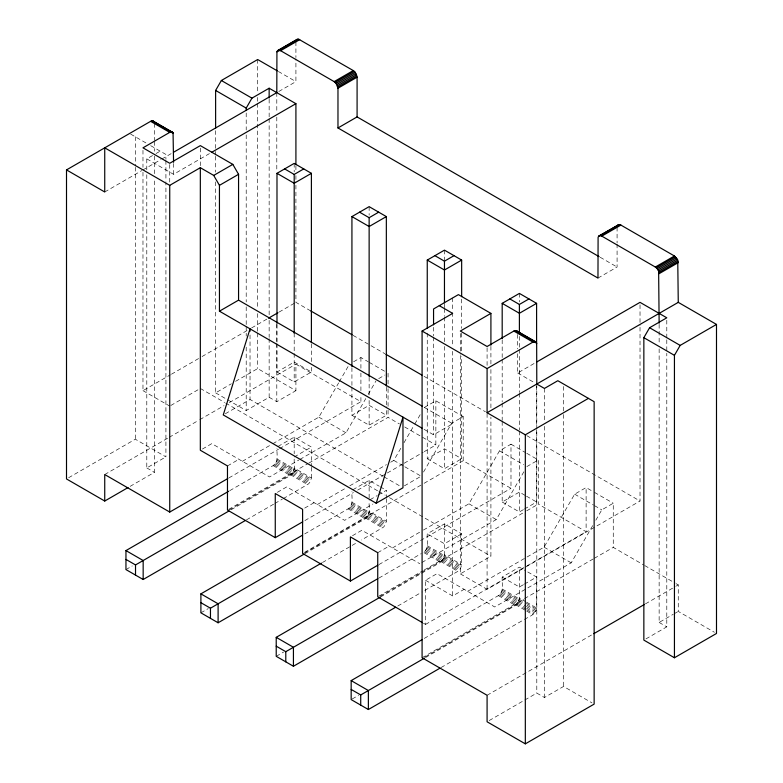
<?xml version="1.0" encoding="UTF-8"?>
<svg xmlns="http://www.w3.org/2000/svg" width="783" height="783" viewBox="0 0 783 783"><rect width="100%" height="100%" fill="white"/><g stroke="black" fill="none" stroke-linecap="round" stroke-linejoin="round"><path stroke-width="0.59" stroke-dasharray="3.92 2.94" d="M229.742 490.667L273.159 465.601C279.012 461.901 276.575 453.837 276.986 448.248M229.243 509.939L290.366 474.645L293.077 471.797L294.193 468.028L311.399 477.963L310.274 481.731L308.561 483.865L283.338 498.575M231.063 509.772L290.366 475.535C296.219 471.836 293.782 463.771 294.193 458.182M304.685 533.937L348.102 508.862C353.955 505.162 351.508 497.107 351.929 491.518M304.186 553.209L365.309 517.915L368.01 515.057L369.136 511.289L386.342 521.224L385.216 524.992L383.504 527.125L361.433 540.016M304.949 553.65L365.309 518.796C371.396 514.881 368.558 506.415 369.136 500.591M444.46 523.876L444.46 555.666L442.542 560.589L440.633 562.282L423.427 552.348C429.613 548.354 426.608 539.722 427.254 533.81L444.46 523.876L461.657 533.81L461.657 564.709L460.541 568.478L457.84 571.336L422.008 592.026M421.665 572.353L441.622 560.677L443.335 558.553L444.46 554.785L461.657 564.709M424.239 638.419L498.37 595.618C504.555 591.615 501.551 582.992 502.187 577.071L519.393 567.137L523.445 569.476M424.934 656.996L515.576 604.672L518.277 601.814L519.393 598.046L525.471 601.55M425.551 657.524L516.565 604.828L518.277 602.695L519.393 598.926L519.393 567.137M524.346 619.47C528.848 616.603 536.384 614.518 536.6 607.98L536.6 577.071L524.453 570.063M272.758 443.755L318.857 417.143L338.647 382.867M339.245 381.82L348.239 366.238M299.909 459.425L345.998 432.813L365.788 398.537M368.196 394.378L375.987 380.881M390.648 462.224L393.79 460.414L400.994 447.945M403.989 442.747L414.187 425.091M414.784 424.053L420.784 413.659M423.534 472.041L451.722 423.212L463.193 416.595L463.193 460.737L510.986 488.338L510.986 444.186L499.515 450.812L468.929 503.792L421.783 531.001M421.89 562.507L496.265 519.569L523.856 471.787M467.588 591.312L544.058 547.16L574.644 494.181L586.115 487.564L593.426 491.783M423.446 623.229L425.531 624.423L425.531 580.272L437.002 573.655L494.739 606.982L571.208 562.84L593.397 524.404M595.794 520.245L601.794 509.86L613.265 503.234L613.265 547.386L643.665 564.935M146.793 169.862L146.793 158.871L155.034 154.114M156.062 153.517L160.182 151.139M104.736 191.982L141.752 170.606M142.809 169.999L160.769 159.624M161.827 159.018L172.377 152.93M278.807 91.484L295.915 81.608L295.915 58.725M146.793 158.871L173.562 174.315L209.423 153.615M142.976 172.231L142.976 390.648L170.4 374.822M171.448 374.215L200.986 357.165M202.043 356.549L247.399 330.367M251.617 327.93L267.434 318.798M279.042 312.094L294.858 302.962M170.792 405.496L198.216 389.66M68.62 477.728L135.322 439.224L165.918 456.881L165.918 182.498M215.619 181.891L215.619 392.86L231.396 383.758M235.595 381.331L257.676 368.578L295.915 390.658L295.915 364.164L360.914 401.689L360.914 394.534M276.986 343.962L276.986 372.003L294.193 362.069L311.399 372.003L311.399 367.129M104.736 474.537L168.159 437.922M169.206 437.315L198.745 420.265M199.802 419.659L224.055 405.653M229.331 402.609L295.915 364.164M225.328 413.747L250.031 399.487L382.926 476.211M276.986 372.003L294.193 381.938L311.399 372.003M146.793 174.746L146.793 467.921L165.918 456.881M215.619 392.86L246.205 410.527L269.146 397.275L276.8 401.689L295.915 390.658M130.125 486.37L154.447 472.335L154.447 179.18M202.415 449.05L211.792 443.638L269.528 476.964L298.861 460.032M353.613 361.756L360.914 357.537L368.225 361.766M227.471 465.924L238.942 459.308M378.678 378.629L384.933 375.018M242.387 461.295L271.711 444.362M277.994 446.467L294.193 437.12L311.399 447.054L311.399 466.071M228.89 477.914L278.523 449.256M279.58 448.649L360.914 401.689M351.929 387.233L351.929 415.264L369.136 405.33L386.342 415.264L386.342 406.739M597.967 278.073L617.082 267.032L617.082 244.159M294.193 456.988L311.399 447.054M351.929 415.264L369.136 425.198L386.342 415.264M228.528 509.469L307.768 463.722M308.825 463.115L388.055 417.368L399.487 423.965M125.955 569.574L132.278 565.923M277.348 492.321L286.735 486.899L344.667 520.343L372.943 504.017M424.386 407.434L435.857 400.808L463.193 416.595M246.449 519.873L273.854 504.056M274.902 503.449L282.281 499.182M517.671 353.73L517.671 372.992L535.601 362.637M304.685 508.098L314.071 502.686M424.063 429.319L433.557 434.8L452.672 423.76L424.2 407.326M317.321 504.555L345.606 488.23M349.795 485.812L386.459 464.642M352.937 489.737L369.136 480.39L379.256 486.233M304.851 520.597L353.446 492.536M357.674 490.099L386.195 473.627M387.252 473.02L403.098 463.869M404.155 463.252L423.172 452.28M424.229 451.664L435.857 444.959L435.857 400.808M427.254 333.206L427.254 458.75L444.46 448.816L461.657 458.75L461.657 356.373M370.144 499.671L377.23 495.58M378.238 494.993L386.342 490.324L386.342 497.45M404.371 485.871L421.137 476.191L404.312 466.482M427.254 458.75L444.46 468.684L461.657 458.75M304.714 552.24L423.045 483.923M424.102 483.307L463.193 460.737M200.898 612.835L208.278 608.577M352.487 535.699L361.863 530.277L419.796 563.721M322.439 562.537L357.224 542.453M377.739 552.681L389.21 546.064M526.851 466.59L538.322 459.964L538.322 504.115L586.115 531.716L586.115 487.564M392.459 547.934L420.735 531.608M378.923 564.582L510.986 488.338M502.187 421.577L502.187 502.02L519.393 492.086L525.471 495.59M378.943 578.03L421.313 553.571M461.657 533.81L444.46 543.745L427.254 533.81M502.187 502.02L519.393 511.955L523.445 509.616M524.453 509.028L536.6 502.02L536.6 427.665M378.796 596.225L423.163 570.601M424.22 569.995L525.647 511.436M526.705 510.829L538.322 504.115M276.223 656.32L283.603 652.063M380.558 596.088L420.608 572.96M380.264 597.135L420.51 573.9M421.567 573.293L440.633 562.282M397.764 606.022L420.951 592.633M460.326 355.453L460.326 573.87L490.912 556.214L490.912 417.104M425.531 580.272L452.672 595.951L464.143 589.325M425.531 624.423L525.892 566.481M526.949 565.874L586.115 531.716M460.326 573.87L487.085 589.325L640.024 501.022L640.024 326.726M523.445 584.676L519.393 587.005L502.187 577.071M524.453 584.089L536.6 577.071M422.086 657.759L523.484 599.22M524.541 598.604L593.191 558.974M594.248 558.357L613.265 547.386M352.213 698.984L358.536 695.333M441.083 667.537L523.289 620.077M487.085 695.284L592.692 634.318M645.437 603.869L675.24 586.653M676.248 586.075L678.264 584.911L678.264 611.406L714.429 632.282M489.199 720.556L536.795 693.082L544.439 697.496L563.554 686.456L592.036 702.899M659.139 348.866L659.139 622.436L673.233 614.303M674.241 613.725L678.264 611.406M645.936 638.899L666.793 626.85L666.793 353.231M278.347 71.459L295.915 81.608M600.179 257.264L617.082 267.032M130.644 134.089L146.93 143.495M150.688 145.658L165.918 154.447L165.918 159.331M517.671 372.992L534.779 382.867M310.734 310.91L295.915 302.355L295.915 181.685M353.084 335.369L370.026 345.146M371.093 345.753L384.854 353.701M424.034 376.32L485.44 411.78M526.734 435.622L640.024 501.022M369.263 362.363L384.923 371.406M510.986 444.186L525.706 452.682M526.753 453.288L538.322 459.964M594.473 492.38L613.265 503.234M499.515 450.812L523.7 464.769M574.644 494.181L593.436 505.035M594.483 505.642L601.794 509.86M526.479 496.177L536.6 502.02M404.684 426.96L435.857 444.959M644.712 565.541L675.112 583.1M676.169 583.697L678.264 584.911M318.857 417.143L345.998 432.813M393.79 460.414L403.255 465.875M468.929 503.792L496.265 519.569M544.058 547.16L571.208 562.84M659.139 622.436L666.793 626.85M383.983 476.818L400.857 486.566M380.264 486.82L386.342 490.324M200.331 388.446L224.633 402.482M225.69 403.088L377.846 490.941M378.903 491.548L385.246 495.208M389.474 497.645L490.912 556.214M526.479 602.137L536.6 607.98M276.986 458.975L294.193 468.909M351.929 502.246L369.136 512.18M427.254 545.731L444.46 555.666M502.187 588.992L519.393 598.926M294.065 469.242L311.272 479.176M368.999 512.513L386.205 522.447M444.323 555.999L461.53 565.933M519.266 599.269L525.334 602.773M526.352 603.35L536.472 609.194M276.859 460.198L294.065 470.123M351.792 503.459L368.999 513.394M427.117 546.945L444.323 556.879M502.06 590.216L519.266 600.15M293.684 470.534L310.89 480.468M368.617 513.795L385.823 523.729M443.941 557.281L461.148 567.215M518.884 600.551L525.97 604.642M526.979 605.22L536.091 610.486M276.477 461.481L293.684 471.415M351.41 504.741L368.617 514.676M426.735 548.237L443.941 558.162M501.678 591.498L518.884 601.432M293.077 471.797L310.274 481.731M368.01 515.057L385.216 524.992M443.335 558.553L460.541 568.478M518.277 601.814L525.364 605.905M526.372 606.492L535.484 611.748M275.87 462.743L293.077 472.678M350.804 506.014L368.01 515.948M426.128 549.5L443.335 559.434M501.071 592.76L518.277 602.695M292.284 472.952L309.491 482.886M367.217 516.222L384.424 526.156M442.542 559.708L459.748 569.642M517.485 602.979L525.579 607.647M526.597 608.234L534.691 612.903M275.078 463.898L292.284 473.832M350.011 507.169L367.217 517.103M425.335 550.655L442.542 560.589M500.278 593.925L517.485 603.859M291.354 473.93L308.561 483.865M366.297 517.191L383.504 527.125M441.622 560.677L458.828 570.611M516.565 603.947L525.667 609.203M526.685 609.791L533.771 613.882M274.148 464.877L291.354 474.811M349.091 508.147L366.297 518.072M424.415 551.633L441.622 561.568M499.358 594.894L516.565 604.828M290.366 474.645L307.572 484.579M365.309 517.915L382.515 527.85M440.633 561.401L457.84 571.336M515.576 604.672L525.696 610.515M526.705 611.092L532.783 614.606M273.159 465.601L290.366 475.535M348.102 508.862L365.309 518.796M498.37 595.618L515.576 605.553M142.976 390.648L169.735 406.103M146.793 467.921L154.447 472.335M666.793 320.247L666.793 338.569M666.793 339.793L666.793 352.007M659.139 324.397L659.139 343.972M640.024 304.793L640.024 325.513M617.082 227.295L617.082 242.955M563.554 386.469L563.554 413.297M563.554 414.51L563.554 686.456M544.439 388.446L544.439 421.42M544.439 426.314L544.439 697.496M536.795 384.032L536.795 693.082M536.6 386.225L536.6 426.451M519.393 293.41L519.393 301.944M519.393 336.436L519.393 348.621M519.393 349.482L519.393 392.508M519.393 393.36L519.393 429.926M519.393 431.139L519.393 511.955M517.671 334.458L517.671 348.905M502.187 339.91L502.187 358.193M502.187 359.417L502.187 402.071M502.187 403.294L502.187 420.354M490.912 346.331L490.912 364.633M490.912 369.517L490.912 408.569M487.085 347.721L487.085 366.023M487.085 413.61L487.085 589.325M461.657 299.086L461.657 328.331M461.657 333.206L461.657 351.489M460.326 333.489L460.326 354.229M452.672 297.931L452.672 311.37M452.672 312.593L452.672 346.8M452.672 351.313L452.672 595.951M444.46 250.149L444.46 259.897M444.46 304.137L444.46 307.797M444.46 308.649L444.46 316.332M444.46 317.184L444.46 341.926M444.46 346.438L444.46 468.684M433.557 327.294L433.557 335.848M433.557 337.072L433.557 434.8M388.055 373.217L388.055 387.536M388.055 388.73L388.055 409.01M388.055 410.204L388.055 417.368M386.342 387.233L386.342 405.516M386.342 498.644L386.342 521.224M369.136 206.653L369.136 215.188M369.136 377.298L369.136 395.944M369.136 400.456L369.136 425.198M369.136 480.39L369.136 499.407M360.914 357.537L360.914 368.284M360.914 373.051L360.914 393.34M351.929 367.726L351.929 386.009M311.399 343.962L311.399 362.245M311.399 467.265L311.399 477.963M295.915 41.871L295.915 57.521M295.915 165.839L295.915 170.714M295.915 175.588L295.915 180.472M294.193 163.393L294.193 171.927M294.193 333.176L294.193 352.683M294.193 353.534L294.193 381.938M294.193 437.12L294.193 453.758M276.986 324.465L276.986 342.748M276.8 92.639L276.8 112.214M276.8 117.107L276.8 170.929M276.8 323.829L276.8 342.171M276.8 343.394L276.8 401.689M269.146 99.226L269.146 117.548M269.146 118.762L269.146 315.432M269.146 320.316L269.146 337.424M269.146 338.647L269.146 397.275M257.676 59.528L257.676 92.511M257.676 97.395L257.676 102.279M257.676 103.503L257.676 308.727M257.676 313.611L257.676 331.933M257.676 333.157L257.676 368.578M250.031 334.928L250.031 399.487M246.205 112.977L246.205 130.047M246.205 134.921L246.205 301.993M246.205 306.867L246.205 325.16M246.205 326.384L246.205 336.132M246.205 347.114L246.205 410.527M215.619 130.673L215.619 150.189M215.619 151.413L215.619 155.063M215.619 156.287L215.619 172.143M200.331 148.065L200.331 166.368M173.562 163.481L173.562 174.315M169.735 164.499L169.735 184.025M165.918 160.544L165.918 181.284M154.447 123.548L154.447 140.402M154.447 141.606L154.447 151.236M154.447 156.052L154.447 174.286M142.976 150.267L142.976 167.356M135.322 136.79L135.322 166.055M135.322 167.278L135.322 439.224"/><path stroke-width="1.17" d="M599.122 256.658L357.087 116.921L357.087 77.194L355.179 72.261L353.27 70.568L298.744 39.238L297.031 39.395L277.916 50.435L276.928 51.844L276.8 92.639L173.425 152.323M376.202 503.234L402.971 417.143L402.971 487.78L376.202 503.234L223.263 414.931L250.031 328.84L250.031 331.278M490.912 345.117L490.912 313.386L460.326 331.052L487.085 346.497L513.854 331.052L516.555 330.778L535.67 341.819L536.658 343.228L536.795 384.032L544.439 388.446L557.819 380.714L594.14 401.689L594.14 704.113L525.324 743.85L487.085 721.779L487.085 695.284L422.086 657.759L422.086 331.052L487.085 368.578L487.085 412.729L678.264 302.355L677.745 260.113L674.437 255.992L620.909 225.093L619.001 224.574L599.093 235.859L598.095 237.269L597.967 278.073L337.972 127.962L337.972 88.225L336.064 83.301L334.145 81.608L280.617 50.699L277.916 50.435M617.219 226.228L618.208 224.819M215.619 128.236L215.619 90.437L221.354 80.502L257.676 59.528L277.309 70.862M246.205 110.53L246.205 108.093L251.94 98.159L269.146 88.225L295.915 103.679L295.915 164.626M678.264 302.355L716.494 324.426L716.494 633.476L674.437 657.759L643.851 640.102L643.851 337.669L649.587 327.734L666.793 317.8L640.024 302.355L536.658 362.03M674.437 657.759L674.437 355.335L680.173 345.401L716.494 324.426M296.424 39.962L297.031 39.395M128.001 487.594L104.736 501.032L66.506 478.951L66.506 169.901L150.62 121.336L152.528 120.827L173.053 132.67L173.562 162.277M277.309 50.993L297.824 39.15M276.928 51.844L298.744 39.238M280.617 50.699L299.732 39.659M172.446 132.112L169.735 132.376L142.976 147.83L169.735 163.285L200.331 145.618L232.825 164.381L238.561 174.315L238.561 300.143L422.086 406.103M211.537 152.391L295.915 103.679M334.145 81.608L353.27 70.568M335.134 82.323L354.259 71.292M336.064 83.301L355.179 72.261M336.847 84.456L355.971 73.416M337.463 85.719L356.578 74.688M337.845 87.011L356.96 75.971M66.506 169.901L104.736 191.982L104.736 147.83L169.735 185.356L200.331 167.699L213.71 175.421L219.446 185.356L219.446 311.184L421.959 428.105M337.972 88.225L357.087 77.194M213.71 175.421L232.825 164.381M219.446 185.356L238.561 174.315M337.972 127.962L357.087 116.921M276.986 323.242L276.986 173.327L294.193 163.393L311.399 173.327L311.399 342.748M284.63 168.913L294.193 174.433L303.755 168.913M311.399 173.327L294.193 183.261L276.986 173.327M351.929 366.513L351.929 216.588L369.136 206.653L386.342 216.588L386.342 386.009M359.573 212.173L369.136 217.694L378.688 212.173M219.446 311.184L238.561 300.143M386.342 216.588L369.136 226.522L351.929 216.588M268.491 318.192L277.985 312.711M427.254 328.331L427.254 260.083L444.46 250.149L461.657 260.083L461.657 296.649M434.898 255.659L444.46 261.179L454.013 255.659M461.657 260.083L444.46 270.008L427.254 260.083M422.086 331.052L452.672 313.386L439.292 305.664M598.476 236.427L619.001 224.574M599.093 235.859L600.806 235.703L619.921 224.672M600.806 235.703L601.794 236.123L620.909 225.093M502.187 338.696L502.187 303.344L519.393 293.41L536.6 303.344L536.6 343.571M509.841 298.93L519.393 304.45L528.956 298.93M104.736 501.032L104.736 474.537L169.735 512.062L227.833 478.53M536.6 303.344L519.393 313.278L502.187 303.344M245.392 520.48L143.162 579.508L125.955 569.574L125.955 550.586L228.685 491.274M125.955 559.414L135.518 564.935L228.949 510.996M601.794 236.123L655.322 267.032L674.437 255.992M655.322 267.032L656.311 267.757L675.426 256.716M656.311 267.757L657.231 268.726L676.346 257.685M487.085 368.578L532.969 342.083L535.67 341.819M657.231 268.726L658.023 269.89L677.138 258.85M659.139 323.173L658.63 271.153L677.745 260.113M659.012 272.435L678.127 261.395M659.139 273.659L678.264 262.618M200.331 167.699L200.331 450.254L227.471 465.924L227.471 510.076L275.264 537.676L302.737 521.811M321.392 563.143L218.105 622.769L200.898 612.835L200.898 593.857L302.561 535.151M200.898 602.685L210.461 608.205L303.882 554.256M487.085 412.729L525.324 434.8L588.405 398.381M275.264 537.676L275.264 493.525L302.6 509.302L302.6 553.454L350.402 581.045L377.866 565.189M395.66 607.236L293.429 666.255L276.223 656.32L276.223 637.342L377.886 578.647M276.223 646.171L285.785 651.691L380.264 597.135M440.036 668.144L368.372 709.525L351.166 699.591L351.166 680.603L422.115 639.642M351.166 689.432L360.718 694.952L424.494 658.131M593.749 633.701L644.38 604.476M221.354 80.502L251.94 98.159M649.587 327.734L680.173 345.401M215.619 90.437L246.205 108.093M643.851 337.669L674.437 355.335M490.912 313.386L458.407 294.623L433.557 308.972L433.557 324.857M152.528 120.827L173.053 132.67M515.762 330.534L536.277 342.377M151.608 120.915L170.723 131.955M171.418 132.356L173.434 133.511M514.842 330.632L536.658 343.228M150.62 121.336L169.735 132.376M513.854 331.052L532.969 342.083M310.734 310.91L352.027 334.752M385.911 354.317L421.91 375.096M422.409 622.622L377.739 596.832L377.739 552.681L350.402 536.903L350.402 581.045M125.955 550.586L143.162 560.52L143.162 579.508M200.898 593.857L218.105 603.781L218.105 622.769M276.223 637.342L293.429 647.277L293.429 666.255M351.166 680.603L368.372 690.537L368.372 709.525M516.555 330.778L517.162 331.346M153.321 121.071L154.31 122.481M658.023 269.89L658.63 271.153M525.324 434.8L525.324 743.85M519.393 304.45L519.393 332.785M444.46 261.179L444.46 302.923M369.136 217.694L369.136 376.447M360.718 694.952L360.718 705.111M294.193 174.433L294.193 333.176M285.785 651.691L285.785 661.841M269.146 88.225L269.146 98.002M210.461 608.205L210.461 618.355M169.735 185.356L169.735 512.062M135.518 564.935L135.518 575.084"/></g></svg>
